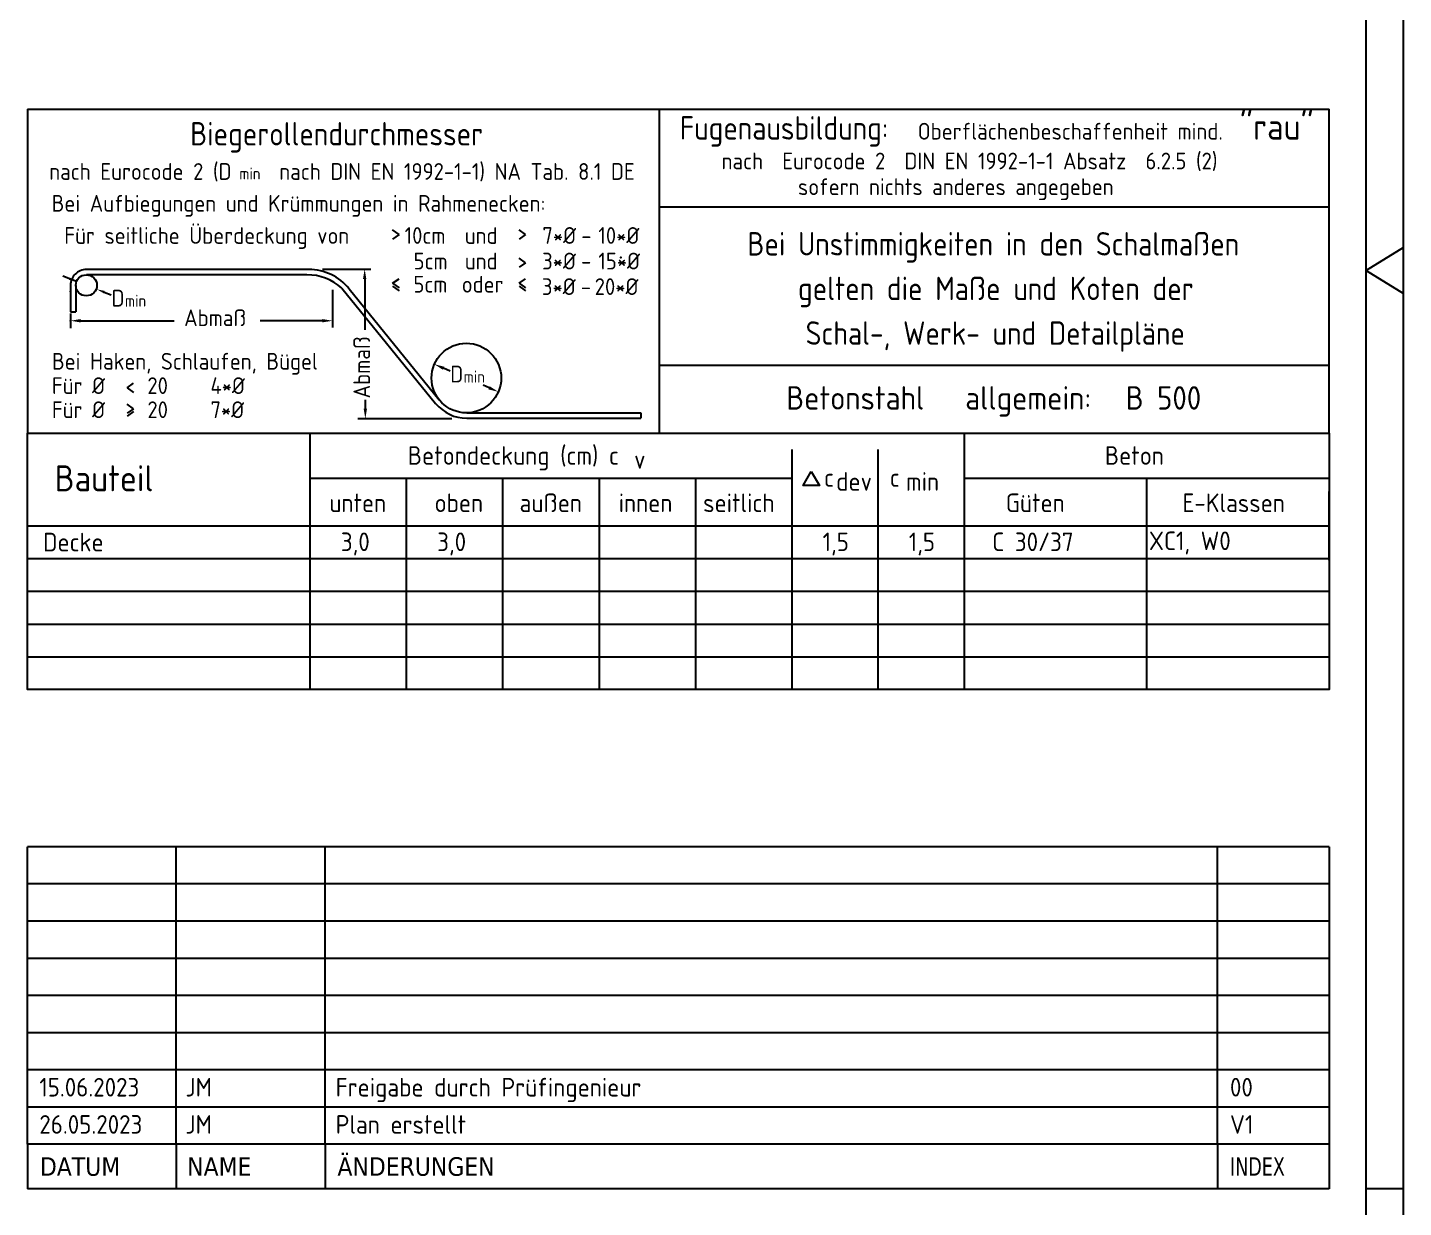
# Model space of a CAD drawing. Extents: x -10 to 81.1, y -14.9 to 49.1.
# Drawn here: x 50.2 to 59.45, y 14.72 to 22.66 of the extents above; entities that cross this region are included whole.
import ezdxf
from ezdxf.enums import TextEntityAlignment as Align

# ---------------------------------------------------------------- set-up
doc = ezdxf.new("R2010")
doc.units = 0
doc.header["$LTSCALE"] = 0.5
doc.linetypes.add('AUSGEZOGEN', pattern=[1000.01, 1000, 0.01])
for name, color, linetype in [('BET-ANS', 7, 'Continuous'), ('RAHMEN', 7, 'Continuous'), ('STEMPEL', 7, 'Continuous'), ('TEXT', 7, 'Continuous')]:
    doc.layers.add(name, color=color, linetype=linetype)
doc.styles.add('helv', font='tahoma.ttf')
doc.styles.add('txt', font='isocp.shx')

# ---------------------------------------------------------------- blocks, each defined once
blk = doc.blocks.new('DINA0')
at = {"layer": 'RAHMEN'}
blk.add_line((118.9, 0), (118.9, 84.1), dxfattribs=at)
at = {"layer": 'RAHMEN', "color": 5}
blk.add_line((118.4, 0.5), (118.4, 83.6), dxfattribs=at)
at = {"layer": 'RAHMEN', "color": 7, "linetype": 'Continuous'}
for p, q in [((118.9, 42.36), (118.4, 42.05)), ((118.4, 42.05), (118.9, 41.74))]:
    blk.add_line(p, q, dxfattribs=at)
at = {"layer": 'RAHMEN', "color": 7}
blk.add_line((118.9, 29.7), (118.4, 29.7), dxfattribs=at)
blk = doc.blocks.new('Plankopf-ER')
at = {"layer": 'RAHMEN', "color": 7, "linetype": 'Continuous'}
for p, q in [((-0.5, 4.6), (-18, 4.6)), ((-18, 4.1), (-18, 4.6)), ((-16, 4.1), (-16, 4.6)), ((-14, 4.1), (-14, 4.6)), ((-2, 4.1), (-2, 4.6)), ((-0.5, 4.6), (-0.5, 4.1)), ((-0.5, 4.1), (-18, 4.1)), ((-18, 3.6), (-18, 4.1)), ((-16, 3.6), (-16, 4.1)), ((-14, 3.6), (-14, 4.1)), ((-2, 3.6), (-2, 4.1)), ((-0.5, 4.1), (-0.5, 3.6)), ((-0.5, 3.6), (-18, 3.6)), ((-18, 3.1), (-18, 3.6)), ((-16, 3.1), (-16, 3.6)), ((-14, 3.1), (-14, 3.6)), ((-2, 3.1), (-2, 3.6)), ((-0.5, 3.6), (-0.5, 3.1)), ((-0.5, 3.1), (-18, 3.1)), ((-18, 2.6), (-18, 3.1)), ((-16, 2.6), (-16, 3.1)), ((-14, 2.6), (-14, 3.1)), ((-2, 2.6), (-2, 3.1)), ((-0.5, 3.1), (-0.5, 2.6)), ((-0.5, 2.6), (-18, 2.6)), ((-18, 2.1), (-18, 2.6)), ((-16, 2.1), (-16, 2.6)), ((-14, 2.1), (-14, 2.6)), ((-2, 2.1), (-2, 2.6)), ((-0.5, 2.6), (-0.5, 2.1)), ((-0.5, 2.1), (-18, 2.1)), ((-18, 1.6), (-18, 2.1)), ((-16, 1.6), (-16, 2.1)), ((-14, 1.6), (-14, 2.1)), ((-2, 1.6), (-2, 2.1)), ((-0.5, 2.1), (-0.5, 1.6)), ((-0.5, 1.6), (-18, 1.6)), ((-18, 1.1), (-18, 1.6)), ((-16, 1.1), (-16, 1.6)), ((-14, 1.1), (-14, 1.6)), ((-2, 1.1), (-2, 1.6)), ((-0.5, 1.6), (-0.5, 1.1)), ((-0.5, 1.1), (-18, 1.1)), ((-18, 0.6), (-18, 1.1)), ((-16, 0.6), (-16, 1.1)), ((-14, 0.6), (-14, 1.1)), ((-2, 0.6), (-2, 1.1)), ((-0.5, 1.1), (-0.5, 0.6)), ((-0.5, 0.6), (-18, 0.6)), ((-18, 0.6), (-18, 0)), ((-16, 0.6), (-16, 0)), ((-14, 0.6), (-14, 0)), ((-2, 0.6), (-2, 0)), ((-0.5, 0.6), (-0.5, 0)), ((-0.5, 0), (-18, 0))]:
    blk.add_line(p, q, dxfattribs=at)
at = {"layer": 'RAHMEN', "color": 7, "linetype": 'Continuous', "style": 'txt'}
for tag, p in [('INDEX-D8', (-17.841, 4.242)), ('INDEX-N8', (-15.876, 4.242)), ('INDEX-X8', (-13.857, 4.242)), ('INDEX8', (-1.833, 4.242)), ('INDEX-D7', (-17.841, 3.742)), ('INDEX-N7', (-15.876, 3.742)), ('INDEX-X7', (-13.857, 3.742)), ('INDEX7', (-1.833, 3.742)), ('INDEX-D6', (-17.841, 3.242)), ('INDEX-N6', (-15.876, 3.242)), ('INDEX-X6', (-13.857, 3.242)), ('INDEX6', (-1.833, 3.242)), ('INDEX-D5', (-17.841, 2.742)), ('INDEX-N5', (-15.876, 2.742)), ('INDEX-X5', (-13.857, 2.742)), ('INDEX5', (-1.833, 2.742)), ('INDEX-D4', (-17.841, 2.242)), ('INDEX-N4', (-15.876, 2.242)), ('INDEX-X4', (-13.857, 2.242)), ('INDEX4', (-1.833, 2.242)), ('INDEX-D3', (-17.841, 1.742)), ('INDEX-N3', (-15.876, 1.742)), ('INDEX-X3', (-13.857, 1.742)), ('INDEX3', (-1.833, 1.742)), ('INDEX-D2', (-17.841, 1.242)), ('INDEX-N2', (-15.876, 1.242)), ('INDEX-X2', (-13.857, 1.242)), ('INDEX2', (-1.833, 1.242)), ('INDEX-D1', (-17.841, 0.742)), ('INDEX-N1', (-15.876, 0.742)), ('INDEX-X1', (-13.857, 0.742)), ('INDEX1', (-1.833, 0.742))]:
    blk.add_attdef(tag, p, '', height=0.25, dxfattribs=at)
at = {"layer": 'STEMPEL', "color": 7, "linetype": 'Continuous', "style": 'helv'}
for s, p in [('DATUM', (-17.833, 0.176)), ('NAME', (-15.853, 0.176)), ('ÄNDERUNGEN', (-13.833, 0.176))]:
    blk.add_text(s, height=0.25, dxfattribs=at).set_placement(p)
at = {"layer": 'STEMPEL', "color": 7, "linetype": 'Continuous', "style": 'helv', "width": 0.8}
blk.add_text('INDEX', height=0.25, dxfattribs=at).set_placement((-1.833, 0.176))

msp = doc.modelspace()

# ---------------------------------------------------------------- linework, layer by layer
at = {"layer": 'RAHMEN', "color": 5, "linetype": 'Continuous'}
for p, q in [((50.2, 22.1091), (58.95, 22.1091)), ((50.2, 22.1091), (50.2, 19.9301)), ((54.4492, 19.9301), (54.4492, 22.1091)), ((58.95, 19.9301), (58.95, 22.1091)), ((58.95, 19.0765), (58.95, 19.5388))]:
    msp.add_line(p, q, dxfattribs=at)
at = {"layer": 'RAHMEN', "color": 7, "linetype": 'AUSGEZOGEN'}
for p, q in [((54.4492, 21.4516), (58.95, 21.4516)), ((52.6981, 21.2664), (52.6544, 21.297)), ((53.548, 21.2664), (53.5043, 21.297)), ((52.6981, 21.2664), (52.6544, 21.2358)), ((53.548, 21.2664), (53.5043, 21.2358)), ((53.5485, 21.0767), (53.5048, 21.1072)), ((53.5485, 21.0767), (53.5048, 21.0461)), ((52.6544, 20.9386), (52.6981, 20.9691)), ((52.6544, 20.9386), (52.6981, 20.908)), ((52.6544, 20.9192), (52.6981, 20.8886)), ((53.5043, 20.9386), (53.548, 20.9691)), ((53.5043, 20.9386), (53.548, 20.908)), ((53.5043, 20.9192), (53.548, 20.8886)), ((54.4492, 20.3877), (58.95, 20.3877)), ((50.8694, 20.2358), (50.9131, 20.2663)), ((50.8694, 20.2358), (50.9131, 20.2052)), ((50.9131, 20.0949), (50.8694, 20.1255)), ((50.9131, 20.0949), (50.8694, 20.0643)), ((50.9131, 20.0755), (50.8694, 20.0449)), ((50.2, 19.3075), (58.95, 19.3075)), ((50.2, 19.0875), (58.95, 19.0875)), ((50.2, 18.8675), (58.95, 18.8675)), ((50.2, 18.6475), (58.95, 18.6475)), ((50.2, 18.4275), (58.95, 18.4275))]:
    msp.add_line(p, q, dxfattribs=at)
at = {"layer": 'RAHMEN', "color": 7, "linetype": 'Continuous'}
for p, q in [((52.0912, 21.0309), (50.5957, 21.0309)), ((52.1826, 21.0343), (52.5088, 21.0343)), ((50.5297, 20.9504), (50.4364, 20.9863)), ((50.4894, 20.9246), (50.4894, 20.7475)), ((50.5248, 20.9246), (50.5248, 20.7475)), ((52.0785, 20.9955), (50.5957, 20.9955)), ((52.3137, 20.9062), (52.9437, 20.1309)), ((52.4665, 20.9669), (52.4665, 20.626)), ((50.7155, 20.8789), (50.7625, 20.8608)), ((52.2493, 20.8949), (52.2493, 20.6415)), ((52.3622, 20.902), (52.9684, 20.1559)), ((50.4894, 20.7475), (50.5248, 20.7475)), ((50.4894, 20.7361), (50.4894, 20.6357)), ((50.5569, 20.6865), (51.1851, 20.6865)), ((52.1818, 20.6865), (51.7634, 20.6865)), ((53.0411, 20.3482), (52.9972, 20.3671)), ((53.3032, 20.2352), (53.2623, 20.2529)), ((52.471, 20.0965), (52.471, 20.1556)), ((52.4198, 20.029), (53.0532, 20.029)), ((53.1532, 20.0671), (54.3225, 20.0666)), ((53.1532, 20.0312), (54.3225, 20.0312)), ((54.3225, 20.0666), (54.3225, 20.0312)), ((52.1007, 18.2334), (52.1007, 19.9301)), ((56.4984, 18.2075), (56.4984, 19.9301)), ((55.3398, 18.2075), (55.3398, 19.8205)), ((55.9191, 18.2075), (55.9191, 19.8205)), ((52.7485, 18.2075), (52.7485, 19.6281)), ((53.3963, 18.2075), (53.3963, 19.6281)), ((54.0442, 18.2075), (54.0442, 19.6281)), ((54.692, 18.2075), (54.692, 19.6281)), ((57.7242, 18.2075), (57.7242, 19.6281)), ((52.1007, 18.2075), (52.1007, 19.3075)), ((55.3398, 18.2075), (55.3398, 19.3075)), ((59.45, 14.85), (59.2, 14.85))]:
    msp.add_line(p, q, dxfattribs=at)
at = {"layer": 'RAHMEN', "color": 1, "linetype": 'Continuous'}
for p, q in [((52.1007, 19.6281), (55.3398, 19.6281)), ((56.4984, 19.6281), (58.95, 19.6281))]:
    msp.add_line(p, q, dxfattribs=at)
at = {"layer": 'RAHMEN', "color": 5, "linetype": 'AUSGEZOGEN'}
msp.add_lwpolyline([(50.2, 19.9301), (58.95, 19.9301), (58.95, 18.2075), (50.2, 18.2075)], close=True, dxfattribs=at)
at = {"layer": 'RAHMEN', "color": 1, "linetype": 'Continuous'}
msp.add_lwpolyline([(55.4686, 19.6727), (55.5231, 19.5783), (55.4141, 19.5783)], close=True, dxfattribs=at)
at = {"layer": 'RAHMEN', "color": 7, "linetype": 'Continuous'}
for centre, radius in [((50.5957, 20.9246), 0.0709), ((53.1502, 20.3012), 0.2341)]:
    msp.add_circle(centre, radius, dxfattribs=at)
for centre, radius, start, end in [((50.5957, 20.9246), 0.1063, 89.99998, 180), ((52.0912, 20.6818), 0.3491, 39.09564, 90), ((52.0785, 20.6412), 0.3543, 48.41068, 90), ((53.1532, 20.3012), 0.27, 219.09564, 270)]:
    msp.add_arc(centre, radius, start, end, dxfattribs=at)
for p in [(54.1875, 21.1118), (50.4894, 20.8837), (50.4894, 20.6865), (52.9353, 20.3939), (53.3651, 20.2085)]:
    msp.add_point(p, dxfattribs=at)
for points in [[(52.4777, 20.9669), (52.4552, 20.9669), (52.4665, 21.0344)], [(50.4776, 20.9611), (50.4839, 20.9774), (50.5297, 20.9504)], [(50.7123, 20.8708), (50.7186, 20.8871), (50.6666, 20.8978)], [(50.5569, 20.6753), (50.5569, 20.6978), (50.4894, 20.6865)], [(52.1818, 20.6753), (52.1818, 20.6978), (52.2493, 20.6865)], [(52.9928, 20.3568), (53.0017, 20.3775), (52.9353, 20.3939)], [(53.2987, 20.2249), (53.3076, 20.2456), (53.3651, 20.2085)], [(52.4822, 20.0965), (52.4597, 20.0965), (52.471, 20.029)]]:
    msp.add_solid(points, dxfattribs=at)

# ---------------------------------------------------------------- block references
at = {"xscale": 0.5, "yscale": 0.5, "zscale": 0.5}
msp.add_blockref('DINA0', (0, 0), dxfattribs=at)
at = {"layer": 'BET-ANS', "xscale": 0.5, "yscale": 0.5, "zscale": 0.5}
msp.add_blockref('Plankopf-ER', (59.2, 14.85), dxfattribs=at).add_auto_attribs({'INDEX1': 'V1', 'INDEX-N1': 'JM', 'INDEX-D1': '26.05.2023', 'INDEX-X1': 'Plan erstellt', 'INDEX2': '00', 'INDEX-N2': 'JM', 'INDEX-D2': '15.06.2023', 'INDEX-X2': 'Freigabe durch Prüfingenieur'})

# ---------------------------------------------------------------- texts
at = {"layer": 'RAHMEN', "color": 1, "linetype": 'Continuous', "style": 'txt', "width": 0.95}
for s, p in [('Biegerollendurchmesser', (52.2779, 21.8648)), ('Fugenausbildung:', (55.286, 21.9043)), ('Bei Unstimmigkeiten in den Schalmaßen', (56.6925, 21.125)), ('gelten die Maße und Koten der', (56.7095, 20.825)), ('Schal-, Werk- und Detailpläne', (56.7059, 20.525))]:
    msp.add_text(s, height=0.1575, dxfattribs=at).set_placement(p, align=Align.CENTER)
at = {"layer": 'RAHMEN', "color": 7, "linetype": 'Continuous', "style": 'txt'}
for s, p in [('Oberflächenbeschaffenheit mind.', (56.1845, 21.9043)), ('nach  Eurocode 2  DIN EN 1992-1-1 Absatz  6.2.5 (2)', (54.8662, 21.7044)), ('sofern nichts anderes angegeben', (55.3795, 21.5312)), ('Bei Aufbiegungen und Krümmungen in Rahmenecken:', (50.3618, 21.4196)), ('10cm', (52.735, 21.2034)), ('und', (53.1393, 21.2034)), ('7*%%C', (53.661, 21.2034)), ('10*%%C', (54.0374, 21.2034)), ('-', (53.9225, 21.2034)), ('5cm', (52.7954, 21.0315)), ('und', (53.1398, 21.0315)), ('3*%%C', (53.6595, 21.0315)), ('15*%%C', (54.0374, 21.0315)), ('-', (53.921, 21.0315)), ('5cm', (52.7944, 20.8756)), ('oder', (53.1191, 20.8756)), ('3*%%C', (53.6581, 20.8597)), ('-', (53.9196, 20.8597)), ('20*%%C', (54.0129, 20.8597)), ('D', (50.7646, 20.7822)), ('Abmaß', (51.2526, 20.6501)), ('Bei Haken, Schlaufen, Bügel', (50.364, 20.3578)), ('D', (53.0418, 20.2717)), ('Für %%C', (50.3637, 20.1939)), ('20', (51.0057, 20.1939)), ('4*%%C', (51.4296, 20.1939)), ('Für %%C', (50.3639, 20.0319)), ('20', (51.0059, 20.0319)), ('7*%%C', (51.4296, 20.0319))]:
    msp.add_text(s, height=0.1125, dxfattribs=at).set_placement(p)
msp.add_text('nach Eurocode 2 (D     nach DIN EN 1992-1-1) NA Tab. 8.1 DE', height=0.1125, dxfattribs=at).set_placement((52.314, 21.6338), align=Align.CENTER)
msp.add_text('Für seitliche Überdeckung von', height=0.1125, dxfattribs=at).set_placement((52.3627, 21.2034), align=Align.RIGHT)
msp.add_text('Abmaß', height=0.1125, rotation=90, dxfattribs=at).set_placement((52.5029, 20.1642))
at = {"layer": 'RAHMEN', "color": 1, "linetype": 'Continuous', "style": 'txt'}
for s, height, p in [('Betonstahl', 0.1575, (55.3007, 20.0891)), ('allgemein:', 0.1575, (56.5041, 20.0891)), ('B 500 ', 0.1575, (57.5828, 20.0891)), ('Betondeckung (cm) c', 0.125, (52.7563, 19.7182)), ('Beton', 0.125, (57.4426, 19.7182)), ('Bauteil', 0.175, (50.3827, 19.5398)), ('v', 0.125, (54.278, 19.6917)), ('c', 0.125, (55.5547, 19.5699)), ('dev', 0.125, (55.6362, 19.5435)), ('c', 0.125, (55.9969, 19.5699)), ('min', 0.125, (56.1055, 19.5435))]:
    msp.add_text(s, height=height, dxfattribs=at).set_placement(p)
at = {"layer": 'TEXT', "color": 1, "style": 'txt'}
msp.add_text('"rau"', height=0.175, dxfattribs=at).set_placement((58.3494, 21.9039))
at = {"layer": 'TEXT', "color": 7, "linetype": 'AUSGEZOGEN', "style": 'txt'}
for s, height, p in [('min', 0.08016, (51.6237, 21.6361)), ('min', 0.08016, (50.8552, 20.7808)), ('min', 0.08016, (53.1324, 20.2704)), ('unten', 0.125, (52.2288, 19.4)), ('oben', 0.125, (52.9363, 19.4)), ('außen', 0.125, (53.5077, 19.4)), ('innen', 0.125, (54.1743, 19.4)), ('seitlich', 0.125, (54.742, 19.4)), ('Güten', 0.125, (56.7763, 19.4)), ('E-Klassen', 0.125, (57.9639, 19.4)), ('Decke', 0.125, (50.3044, 19.1359)), ('3,0', 0.125, (52.3064, 19.1378)), ('3,0', 0.125, (52.9542, 19.1378)), ('1,5', 0.125, (55.5454, 19.1378)), ('1,5', 0.125, (56.1247, 19.1378)), ('C 30/37', 0.125, (56.6855, 19.1378)), ('XC1, W0', 0.125, (57.7386, 19.1446))]:
    msp.add_text(s, height=height, dxfattribs=at).set_placement(p)

doc.saveas('drawing.dxf')
